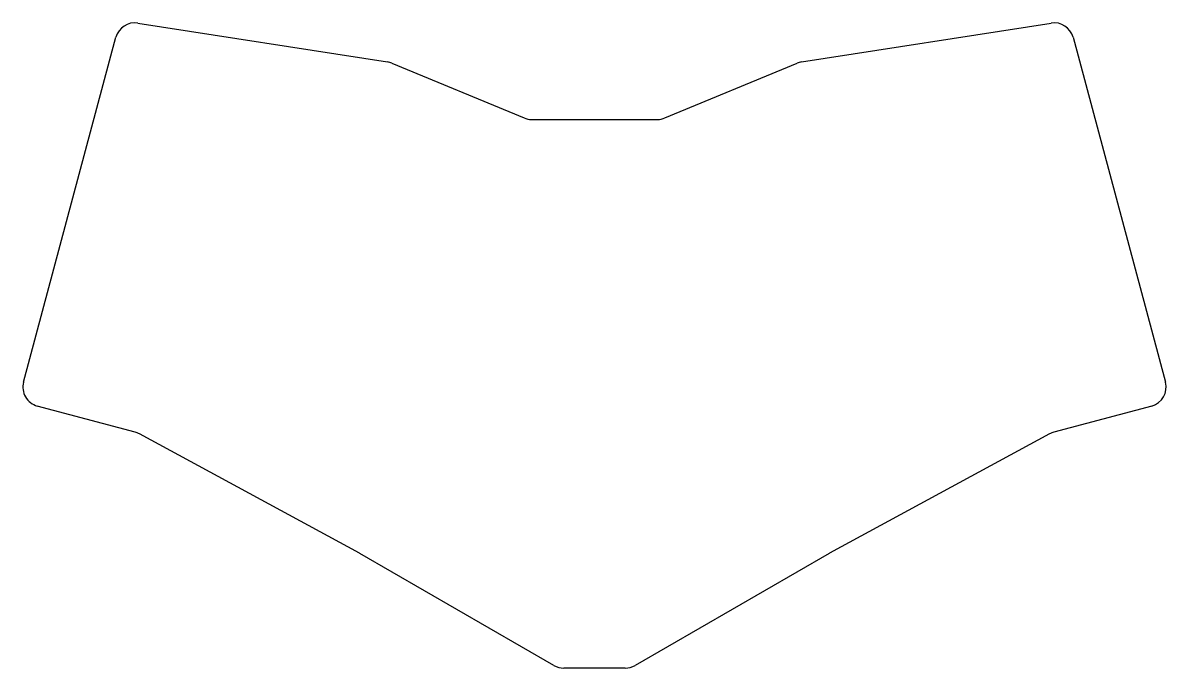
# Model space of a CAD drawing. Header units: millimetres. Extents: x 56 to 350, y -200 to -34.
import ezdxf

# ---------------------------------------------------------------- set-up
doc = ezdxf.new("R2010")
doc.units = ezdxf.units.MM

msp = doc.modelspace()

# ---------------------------------------------------------------- linework, layer by layer
at = {"linetype": 'CONTINUOUS'}
for p, q in [((85.91, -34.32), (150.05, -44.31)), ((256.38, -44.31), (320.52, -34.32)), ((56.57, -126.55), (80.31, -37.97)), ((326.12, -37.97), (349.86, -126.55)), ((151.19, -44.63), (185.13, -58.69)), ((221.3, -58.69), (255.24, -44.63)), ((187.05, -59.07), (219.39, -59.07)), ((85.23, -139.41), (60.11, -132.68)), ((346.32, -132.68), (321.2, -139.41)), ((142.82, -170.48), (86.32, -139.84)), ((320.11, -139.84), (263.61, -170.48)), ((192.81, -199.34), (142.93, -170.55)), ((263.5, -170.55), (213.62, -199.34)), ((211.12, -200.01), (195.31, -200.01))]:
    msp.add_line(p, q, dxfattribs=at)
for centre, start, end in [((85.14, -39.26), 81.1504, 165), ((321.29, -39.26), 15, 98.8496), ((149.28, -49.25), 67.5041, 81.1504), ((257.15, -49.25), 98.8496, 112.4959), ((187.05, -54.07), 247.5041, 270), ((219.39, -54.07), 270, 292.4959), ((61.4, -127.85), 165, 255), ((345.03, -127.85), 285, 15), ((83.94, -144.24), 61.5292, 75), ((322.49, -144.24), 105, 118.4708), ((140.43, -174.88), 60, 61.5292), ((266, -174.88), 118.4708, 120), ((195.31, -195.01), 240, 270), ((211.12, -195.01), 270, 300)]:
    msp.add_arc(centre, 5, start, end, dxfattribs=at)

doc.saveas('drawing.dxf')
